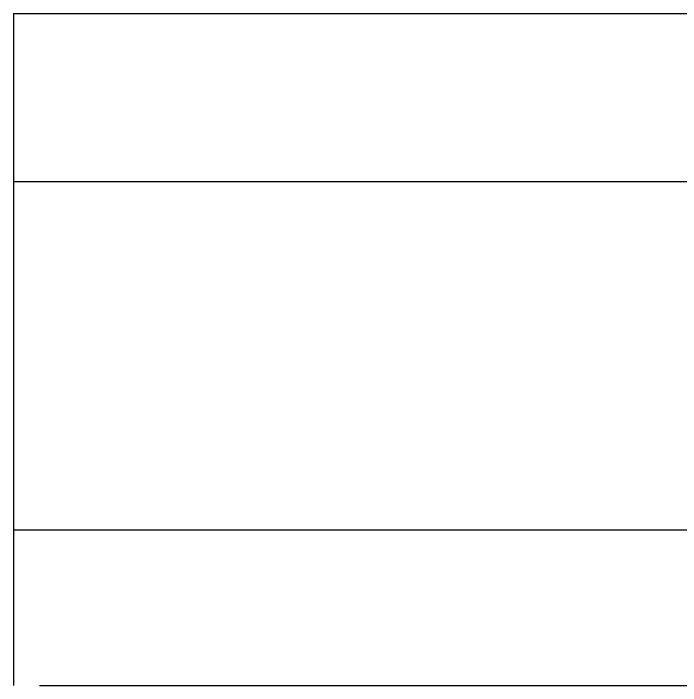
# Model space of a CAD drawing. Header units: millimetres. Extents: x -633009578 to 5705885, y -633235091 to 2571734.
# Drawn here: x 2448379.7 to 2448779.9, y 1996814.3 to 1997217.3 of the extents above; entities that cross this region are included whole.
import ezdxf

# ---------------------------------------------------------------- set-up
doc = ezdxf.new("R2010")
doc.units = ezdxf.units.MM
doc.header["$LTSCALE"] = 1000
doc.header["$MEASUREMENT"] = 0
doc.layers.get('0').update_dxf_attribs({"color": 9})
doc.layers.add('E-WIRE-系统', color=3, linetype='Continuous')

# ---------------------------------------------------------------- blocks, each defined once
blk = doc.blocks.new('G$CF4FACE3C')
at = {"layer": 'E-WIRE-系统'}
for p, q in [((-15141.08, 672.19), (-13920.12, 672.19)), ((-15141.08, 581.11), (-14741.72, 581.11)), ((-15141.08, 392.18), (-14741.72, 392.18)), ((-15126.94, 307.74), (-13920.12, 307.74))]:
    blk.add_line(p, q, dxfattribs=at)
blk.add_lwpolyline([(-15141.08, 672.19), (-15141.08, 307.74)], dxfattribs=at)

msp = doc.modelspace()

# ---------------------------------------------------------------- block references
at = {"xscale": 1.10592, "yscale": 1.10592, "zscale": 1.10592}
msp.add_blockref('G$CF4FACE3C', (2465124.5, 1996473.94, -46.08), dxfattribs=at)

doc.saveas('drawing.dxf')
